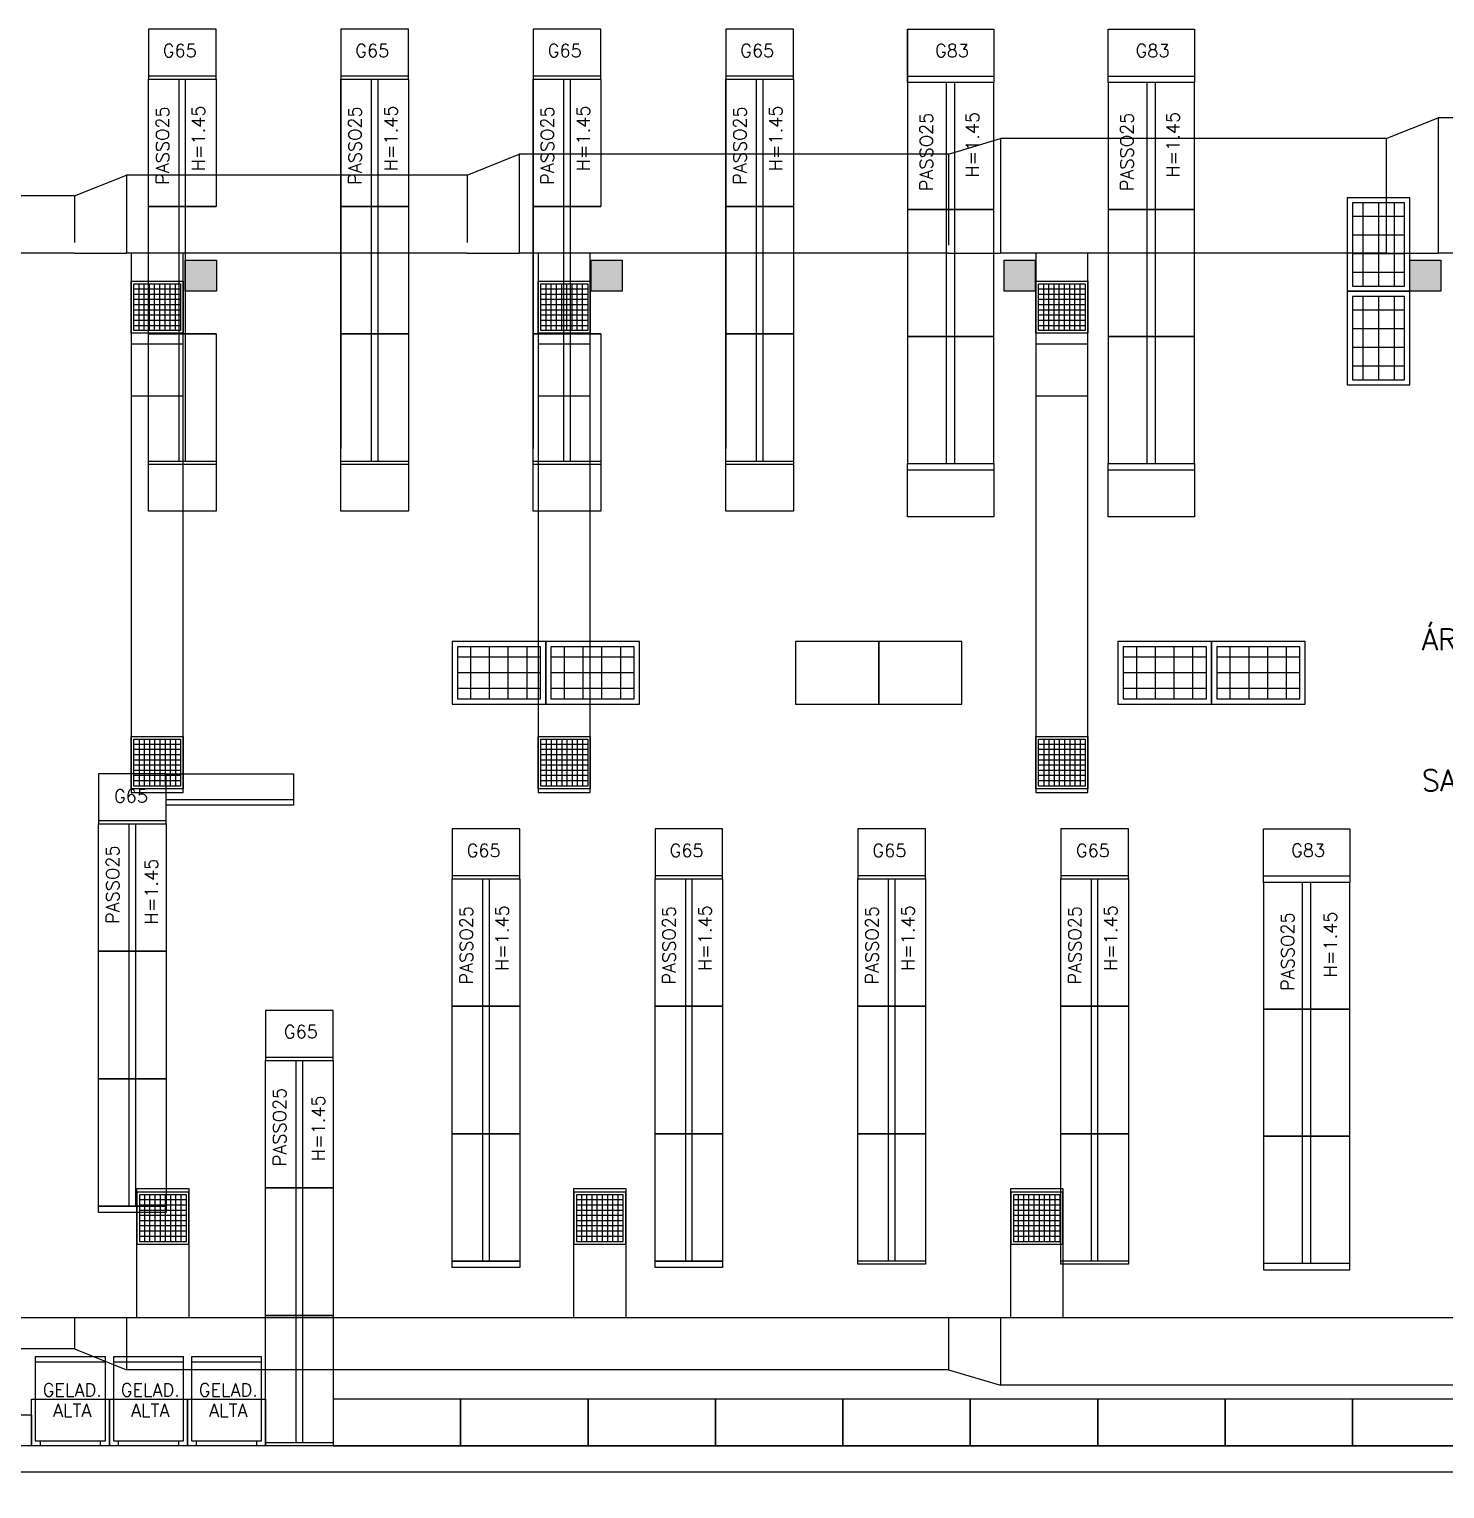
# Model space of a CAD drawing. Header units: metres. Extents: x -367 to 374, y -238 to 224.
# Drawn here: x 214 to 227.61, y 199.84 to 213.87 of the extents above; entities that cross this region are included whole.
import ezdxf
from ezdxf.enums import TextEntityAlignment as Align

# ---------------------------------------------------------------- set-up
doc = ezdxf.new("R2010")
doc.units = ezdxf.units.M
for name, color, linetype in [('ELE-ALIMENTADORES', 160, 'Continuous'), ('LA_BAU_BASES GERAIS_R00$0$ARQ-XREF-ATT', 8, 'Continuous'), ('LA_BAU_BASES GERAIS_R00$0$BASE', 253, 'Continuous'), ('LA_BAU_BASES GERAIS_R00$0$dutos', 31, 'Continuous')]:
    doc.layers.add(name, color=color, linetype=linetype)
doc.styles.add('LA_BAU_BASES GERAIS_R00$0$LA_BAU_MERC_R01$0$R40-125-RS', font='romans.shx', dxfattribs={"height": 0.1248})
doc.styles.add('LA_BAU_BASES GERAIS_R00$0$LA_BAU_MERC_R01$0$RS80', font='ROMANS', dxfattribs={"height": 0.18})
doc.styles.add('LA_BAU_BASES GERAIS_R00$0$R60-125-RS', font='romans.shx', dxfattribs={"height": 0.19})
doc.styles.add('LA_BAU_BASES GERAIS_R00$0$R80-100-RS', font='romans.shx', dxfattribs={"height": 0.203})

# ---------------------------------------------------------------- blocks, each defined once
blk = doc.blocks.new('LA_BAU_BASES GERAIS_R00$0$LA_BAU_ALVENARIA TÉRREO_R01')
at = {"layer": 'LA_BAU_BASES GERAIS_R00$0$BASE', "linetype": 'Continuous'}
h = blk.add_hatch(color=256, dxfattribs=at)
h.dxf.hatch_style = 1
h.paths.add_polyline_path([(215.8, 211.65), (215.5, 211.65), (215.5, 211.35), (215.8, 211.35)])
h = blk.add_hatch(color=256, dxfattribs=at)
h.dxf.hatch_style = 1
h.paths.add_polyline_path([(219.7, 211.65), (219.4, 211.65), (219.4, 211.35), (219.7, 211.35)])
h = blk.add_hatch(color=256, dxfattribs=at)
h.dxf.hatch_style = 1
h.paths.add_polyline_path([(223.67, 211.65), (223.37, 211.65), (223.37, 211.35), (223.67, 211.35)])
h = blk.add_hatch(color=256, dxfattribs=at)
h.dxf.hatch_style = 1
h.paths.add_polyline_path([(227.57, 211.65), (227.27, 211.65), (227.27, 211.35), (227.57, 211.35)])
for points in [[(215.5, 211.65), (215.8, 211.65), (215.8, 211.35), (215.5, 211.35)], [(219.4, 211.65), (219.7, 211.65), (219.7, 211.35), (219.4, 211.35)], [(223.37, 211.65), (223.67, 211.65), (223.67, 211.35), (223.37, 211.35)], [(227.27, 211.65), (227.57, 211.65), (227.57, 211.35), (227.27, 211.35)], [(212.821, 200.25), (212.821, 200.55), (214.021, 200.55), (214.021, 200.25)]]:
    blk.add_lwpolyline(points, close=True, dxfattribs=at)
for points in [[(244.37, 177.984), (244.37, 197.72), (244.49, 197.72), (244.49, 198.93), (245.022, 198.93), (245.022, 199.259), (244.872, 199.259), (244.872, 199.08), (244.37, 199.08), (244.37, 200.03), (244.872, 200.03), (244.872, 199.86), (245.022, 199.86), (245.022, 200.25), (235.3, 200.25), (235.3, 200.601), (235.15, 200.601), (235.15, 200.25), (200.064, 200.25)], [(200.03, 200.25), (200, 200.25), (200, 200), (244.01, 200), (244.01, 177.95), (244.37, 177.95), (244.37, 177.95)]]:
    blk.add_lwpolyline(points, dxfattribs=at)
blk = doc.blocks.new('LA_BAU_BASES GERAIS_R00$0$LA_BAU_MERC_R01')
at = {"layer": 'LA_BAU_BASES GERAIS_R00$0$BASE', "linetype": 'Continuous'}
for p, q in [((215.145, 213.87), (215.145, 213.39)), ((215.795, 213.87), (215.145, 213.87)), ((215.795, 213.39), (215.795, 213.87)), ((216.995, 213.87), (216.995, 213.39)), ((217.645, 213.87), (216.995, 213.87)), ((217.645, 213.39), (217.645, 213.87)), ((218.845, 213.87), (218.845, 213.39)), ((219.495, 213.87), (218.845, 213.87)), ((219.495, 213.39), (219.495, 213.87)), ((220.695, 213.87), (220.695, 213.39)), ((221.345, 213.87), (220.695, 213.87)), ((221.345, 213.39), (221.345, 213.87)), ((222.442, 213.87), (223.272, 213.87)), ((222.442, 213.356), (222.442, 213.87)), ((223.272, 213.87), (223.272, 213.356)), ((224.37, 213.87), (225.2, 213.87)), ((224.37, 213.356), (224.37, 213.87)), ((225.2, 213.87), (225.2, 213.356)), ((215.795, 213.42), (215.145, 213.42)), ((217.645, 213.42), (216.995, 213.42)), ((219.495, 213.42), (218.845, 213.42)), ((221.345, 213.42), (220.695, 213.42)), ((222.442, 213.42), (223.272, 213.42)), ((224.37, 213.42), (225.2, 213.42)), ((215.145, 209.235), (215.145, 209.715)), ((215.795, 209.685), (215.145, 209.685)), ((215.795, 209.715), (215.795, 209.235)), ((216.995, 209.235), (216.995, 209.715)), ((217.645, 209.685), (216.995, 209.685)), ((217.645, 209.715), (217.645, 209.235)), ((218.845, 209.235), (218.845, 209.715)), ((219.495, 209.685), (218.845, 209.685)), ((219.495, 209.715), (219.495, 209.235)), ((220.695, 209.235), (220.695, 209.715)), ((221.345, 209.685), (220.695, 209.685)), ((221.345, 209.715), (221.345, 209.235)), ((222.442, 209.182), (222.442, 209.696)), ((223.272, 209.696), (223.272, 209.182)), ((224.37, 209.182), (224.37, 209.696)), ((225.2, 209.696), (225.2, 209.182)), ((223.272, 209.632), (222.442, 209.632)), ((225.2, 209.632), (224.37, 209.632)), ((215.795, 209.235), (215.145, 209.235)), ((217.645, 209.235), (216.995, 209.235)), ((219.495, 209.235), (218.845, 209.235)), ((221.345, 209.235), (220.695, 209.235)), ((223.272, 209.182), (222.442, 209.182)), ((225.2, 209.182), (224.37, 209.182)), ((214.665, 206.71), (214.665, 206.23)), ((215.315, 206.71), (214.665, 206.71)), ((215.315, 206.23), (215.315, 206.71)), ((215.315, 206.26), (214.665, 206.26)), ((218.065, 206.182), (218.065, 205.702)), ((218.715, 206.182), (218.065, 206.182)), ((218.715, 205.702), (218.715, 206.182)), ((220.015, 206.182), (220.015, 205.702)), ((220.665, 206.182), (220.015, 206.182)), ((220.665, 205.702), (220.665, 206.182)), ((221.965, 206.182), (221.965, 205.702)), ((222.615, 206.182), (221.965, 206.182)), ((222.615, 205.702), (222.615, 206.182)), ((223.915, 206.182), (223.915, 205.702)), ((224.565, 206.182), (223.915, 206.182)), ((224.565, 205.702), (224.565, 206.182)), ((225.865, 206.182), (226.695, 206.182)), ((225.865, 205.668), (225.865, 206.182)), ((226.695, 206.182), (226.695, 205.668)), ((218.715, 205.732), (218.065, 205.732)), ((220.665, 205.732), (220.015, 205.732)), ((222.615, 205.732), (221.965, 205.732)), ((224.565, 205.732), (223.915, 205.732)), ((225.865, 205.732), (226.695, 205.732)), ((216.271, 204.435), (216.271, 203.955)), ((216.921, 204.435), (216.271, 204.435)), ((216.921, 203.955), (216.921, 204.435)), ((216.921, 203.985), (216.271, 203.985)), ((214.665, 202.555), (215.315, 202.555)), ((214.665, 202.525), (214.665, 202.555)), ((214.665, 202.495), (214.665, 202.525)), ((215.315, 202.495), (214.665, 202.495)), ((215.315, 202.555), (215.315, 202.525)), ((215.315, 202.525), (215.315, 202.495)), ((218.065, 202.027), (218.715, 202.027)), ((218.065, 201.997), (218.065, 202.027)), ((218.065, 201.967), (218.065, 201.997)), ((218.715, 201.967), (218.065, 201.967)), ((218.715, 202.027), (218.715, 201.997)), ((218.715, 201.997), (218.715, 201.967)), ((220.015, 202.027), (220.665, 202.027)), ((220.015, 201.997), (220.015, 202.027)), ((220.015, 201.967), (220.015, 201.997)), ((220.665, 201.967), (220.015, 201.967)), ((220.665, 202.027), (220.665, 201.997)), ((220.665, 201.997), (220.665, 201.967)), ((221.965, 201.997), (221.965, 202.027)), ((222.615, 201.997), (221.965, 201.997)), ((222.615, 202.027), (222.615, 201.997)), ((223.915, 201.997), (223.915, 202.027)), ((224.565, 201.997), (223.915, 201.997)), ((224.565, 202.027), (224.565, 201.997)), ((225.865, 202.008), (225.865, 201.944)), ((225.865, 201.944), (226.695, 201.944)), ((226.695, 201.944), (226.695, 202.008)), ((216.271, 200.25), (216.271, 200.28)), ((216.921, 200.25), (216.271, 200.25)), ((216.921, 200.28), (216.921, 200.25))]:
    blk.add_line(p, q, dxfattribs=at)
at = {"layer": 'LA_BAU_BASES GERAIS_R00$0$BASE'}
for p, q in [((216.995, 213.87), (216.995, 209.839)), ((218.845, 213.87), (218.845, 209.839)), ((220.695, 213.87), (220.695, 209.839)), ((222.442, 213.87), (222.442, 209.839)), ((215.145, 213.39), (215.795, 213.39)), ((215.145, 212.165), (215.145, 213.39)), ((215.44, 212.165), (215.44, 213.39)), ((215.5, 213.39), (215.5, 212.165)), ((215.795, 213.39), (215.795, 212.165)), ((216.995, 213.39), (217.645, 213.39)), ((216.995, 212.165), (216.995, 213.39)), ((217.29, 212.165), (217.29, 213.39)), ((217.35, 213.39), (217.35, 212.165)), ((217.645, 213.39), (217.645, 212.165)), ((218.845, 213.39), (219.495, 213.39)), ((218.845, 212.165), (218.845, 213.39)), ((219.14, 212.165), (219.14, 213.39)), ((219.2, 213.39), (219.2, 212.165)), ((219.495, 213.39), (219.495, 212.165)), ((220.695, 213.39), (221.345, 213.39)), ((220.695, 212.165), (220.695, 213.39)), ((220.99, 212.165), (220.99, 213.39)), ((221.05, 213.39), (221.05, 212.165)), ((221.345, 213.39), (221.345, 212.165)), ((223.272, 213.356), (222.442, 213.356)), ((222.442, 213.356), (222.442, 212.136)), ((222.817, 212.136), (222.817, 213.356)), ((222.897, 212.136), (222.897, 213.356)), ((223.272, 212.136), (223.272, 213.356)), ((225.2, 213.356), (224.37, 213.356)), ((224.37, 213.356), (224.37, 212.136)), ((224.745, 212.136), (224.745, 213.356)), ((224.825, 212.136), (224.825, 213.356)), ((225.2, 212.136), (225.2, 213.356)), ((215.145, 212.165), (215.795, 212.165)), ((215.145, 210.94), (215.145, 212.165)), ((215.795, 212.165), (215.145, 212.165)), ((215.44, 210.94), (215.44, 212.165)), ((215.5, 212.165), (215.5, 210.94)), ((216.995, 212.165), (217.645, 212.165)), ((216.995, 210.94), (216.995, 212.165)), ((217.645, 212.165), (216.995, 212.165)), ((217.29, 210.94), (217.29, 212.165)), ((217.35, 212.165), (217.35, 210.94)), ((217.645, 212.165), (217.645, 210.94)), ((218.845, 212.165), (219.495, 212.165)), ((218.845, 210.94), (218.845, 212.165)), ((219.495, 212.165), (218.845, 212.165)), ((219.14, 210.94), (219.14, 212.165)), ((219.2, 212.165), (219.2, 210.94)), ((220.695, 212.165), (221.345, 212.165)), ((220.695, 210.94), (220.695, 212.165)), ((221.345, 212.165), (220.695, 212.165)), ((220.99, 210.94), (220.99, 212.165)), ((221.05, 212.165), (221.05, 210.94)), ((221.345, 212.165), (221.345, 210.94)), ((227.27, 212.25), (226.67, 212.25)), ((226.67, 212.25), (226.67, 211.35)), ((227.22, 212.2), (226.72, 212.2)), ((226.72, 212.2), (226.72, 211.4)), ((226.82, 212.2), (226.82, 211.4)), ((226.97, 212.2), (226.97, 211.4)), ((227.12, 212.2), (227.12, 211.4)), ((227.22, 211.4), (227.22, 212.2)), ((227.27, 211.35), (227.27, 212.25)), ((222.442, 212.136), (223.272, 212.136)), ((223.272, 212.136), (222.442, 212.136)), ((222.442, 212.136), (222.442, 210.916)), ((222.817, 210.916), (222.817, 212.136)), ((222.897, 210.916), (222.897, 212.136)), ((223.272, 210.916), (223.272, 212.136)), ((225.2, 212.136), (224.37, 212.136)), ((224.37, 212.136), (224.37, 210.916)), ((224.37, 212.136), (225.2, 212.136)), ((224.745, 210.916), (224.745, 212.136)), ((224.825, 210.916), (224.825, 212.136)), ((225.2, 210.916), (225.2, 212.136)), ((227.22, 212.07), (226.72, 212.07)), ((227.22, 211.89), (226.72, 211.89)), ((227.22, 211.71), (226.72, 211.71)), ((227.22, 211.53), (226.72, 211.53)), ((227.27, 211.35), (226.67, 211.35)), ((226.67, 211.35), (226.67, 210.45)), ((226.67, 211.35), (227.27, 211.35)), ((226.72, 211.4), (227.22, 211.4)), ((227.27, 210.45), (227.27, 211.35)), ((227.22, 211.3), (226.72, 211.3)), ((226.72, 211.3), (226.72, 210.5)), ((226.82, 211.3), (226.82, 210.5)), ((226.97, 211.3), (226.97, 210.5)), ((227.12, 211.3), (227.12, 210.5)), ((227.22, 210.5), (227.22, 211.3)), ((227.22, 211.17), (226.72, 211.17)), ((215.795, 210.94), (215.145, 210.94)), ((215.145, 210.94), (215.795, 210.94)), ((215.145, 209.715), (215.145, 210.94)), ((215.44, 209.715), (215.44, 210.94)), ((215.5, 210.94), (215.5, 209.715)), ((215.795, 210.94), (215.795, 209.715)), ((217.645, 210.94), (216.995, 210.94)), ((216.995, 210.94), (217.645, 210.94)), ((216.995, 209.715), (216.995, 210.94)), ((217.29, 209.715), (217.29, 210.94)), ((217.35, 210.94), (217.35, 209.715)), ((217.645, 210.94), (217.645, 209.715)), ((219.495, 210.94), (218.845, 210.94)), ((218.845, 210.94), (219.495, 210.94)), ((218.845, 209.715), (218.845, 210.94)), ((219.14, 209.715), (219.14, 210.94)), ((219.2, 210.94), (219.2, 209.715)), ((219.495, 210.94), (219.495, 209.715)), ((221.345, 210.94), (220.695, 210.94)), ((220.695, 210.94), (221.345, 210.94)), ((220.695, 209.715), (220.695, 210.94)), ((220.99, 209.715), (220.99, 210.94)), ((221.05, 210.94), (221.05, 209.715)), ((221.345, 210.94), (221.345, 209.715)), ((223.272, 210.916), (222.442, 210.916)), ((222.442, 210.916), (222.442, 209.696)), ((222.442, 210.916), (223.272, 210.916)), ((222.817, 209.696), (222.817, 210.916)), ((222.897, 209.696), (222.897, 210.916)), ((223.272, 209.696), (223.272, 210.916)), ((224.37, 210.916), (225.2, 210.916)), ((225.2, 210.916), (224.37, 210.916)), ((224.37, 210.916), (224.37, 209.696)), ((224.745, 209.696), (224.745, 210.916)), ((224.825, 209.696), (224.825, 210.916)), ((225.2, 209.696), (225.2, 210.916)), ((227.22, 210.99), (226.72, 210.99)), ((227.22, 210.81), (226.72, 210.81)), ((227.22, 210.63), (226.72, 210.63)), ((226.72, 210.5), (227.22, 210.5)), ((226.67, 210.45), (227.27, 210.45)), ((215.795, 209.715), (215.145, 209.715)), ((217.645, 209.715), (216.995, 209.715)), ((219.495, 209.715), (218.845, 209.715)), ((221.345, 209.715), (220.695, 209.715)), ((222.442, 209.696), (223.272, 209.696)), ((224.37, 209.696), (225.2, 209.696)), ((218.065, 207.982), (218.065, 207.382)), ((218.965, 207.982), (218.065, 207.982)), ((218.965, 207.382), (218.965, 207.982)), ((218.965, 207.982), (218.965, 207.382)), ((219.865, 207.982), (218.965, 207.982)), ((219.865, 207.382), (219.865, 207.982)), ((221.365, 207.982), (221.365, 207.382)), ((222.165, 207.982), (221.365, 207.982)), ((222.165, 207.382), (222.165, 207.982)), ((222.165, 207.982), (222.165, 207.382)), ((222.965, 207.982), (222.165, 207.982)), ((222.965, 207.382), (222.965, 207.982)), ((224.465, 207.982), (224.465, 207.382)), ((225.365, 207.982), (224.465, 207.982)), ((225.365, 207.382), (225.365, 207.982)), ((225.365, 207.982), (225.365, 207.382)), ((226.265, 207.982), (225.365, 207.982)), ((226.265, 207.382), (226.265, 207.982)), ((218.915, 207.932), (218.115, 207.932)), ((218.115, 207.932), (218.115, 207.432)), ((218.915, 207.832), (218.115, 207.832)), ((218.245, 207.432), (218.245, 207.932)), ((218.425, 207.432), (218.425, 207.932)), ((218.605, 207.432), (218.605, 207.932)), ((218.785, 207.432), (218.785, 207.932)), ((218.915, 207.432), (218.915, 207.932)), ((219.815, 207.932), (219.015, 207.932)), ((219.015, 207.932), (219.015, 207.432)), ((219.815, 207.832), (219.015, 207.832)), ((219.145, 207.432), (219.145, 207.932)), ((219.325, 207.432), (219.325, 207.932)), ((219.505, 207.432), (219.505, 207.932)), ((219.685, 207.432), (219.685, 207.932)), ((219.815, 207.432), (219.815, 207.932)), ((225.315, 207.932), (224.515, 207.932)), ((224.515, 207.932), (224.515, 207.432)), ((225.315, 207.832), (224.515, 207.832)), ((224.645, 207.432), (224.645, 207.932)), ((224.825, 207.432), (224.825, 207.932)), ((225.005, 207.432), (225.005, 207.932)), ((225.185, 207.432), (225.185, 207.932)), ((225.315, 207.432), (225.315, 207.932)), ((226.215, 207.932), (225.415, 207.932)), ((225.415, 207.932), (225.415, 207.432)), ((226.215, 207.832), (225.415, 207.832)), ((225.545, 207.432), (225.545, 207.932)), ((225.725, 207.432), (225.725, 207.932)), ((225.905, 207.432), (225.905, 207.932)), ((226.085, 207.432), (226.085, 207.932)), ((226.215, 207.432), (226.215, 207.932)), ((218.915, 207.682), (218.115, 207.682)), ((219.815, 207.682), (219.015, 207.682)), ((225.315, 207.682), (224.515, 207.682)), ((226.215, 207.682), (225.415, 207.682)), ((218.915, 207.532), (218.115, 207.532)), ((218.115, 207.432), (218.915, 207.432)), ((219.815, 207.532), (219.015, 207.532)), ((219.015, 207.432), (219.815, 207.432)), ((225.315, 207.532), (224.515, 207.532)), ((224.515, 207.432), (225.315, 207.432)), ((226.215, 207.532), (225.415, 207.532)), ((225.415, 207.432), (226.215, 207.432)), ((218.065, 207.382), (218.965, 207.382)), ((218.965, 207.382), (219.865, 207.382)), ((221.365, 207.382), (222.165, 207.382)), ((222.165, 207.382), (222.965, 207.382)), ((224.465, 207.382), (225.365, 207.382)), ((225.365, 207.382), (226.265, 207.382)), ((215.315, 206.41), (215.315, 206.71)), ((215.315, 206.71), (216.54, 206.71)), ((216.54, 206.71), (216.54, 206.41)), ((216.54, 206.46), (215.315, 206.46)), ((216.54, 206.41), (215.315, 206.41)), ((214.665, 206.23), (215.315, 206.23)), ((214.665, 205.005), (214.665, 206.23)), ((214.96, 205.005), (214.96, 206.23)), ((215.02, 206.23), (215.02, 205.005)), ((215.315, 206.23), (215.315, 205.005)), ((218.065, 205.702), (218.715, 205.702)), ((218.065, 204.477), (218.065, 205.702)), ((218.36, 204.477), (218.36, 205.702)), ((218.42, 205.702), (218.42, 204.477)), ((218.715, 205.702), (218.715, 204.477)), ((220.015, 205.702), (220.665, 205.702)), ((220.015, 204.477), (220.015, 205.702)), ((220.31, 204.477), (220.31, 205.702)), ((220.37, 205.702), (220.37, 204.477)), ((220.665, 205.702), (220.665, 204.477)), ((221.965, 205.702), (222.615, 205.702)), ((221.965, 204.477), (221.965, 205.702)), ((222.26, 204.477), (222.26, 205.702)), ((222.32, 205.702), (222.32, 204.477)), ((222.615, 205.702), (222.615, 204.477)), ((223.915, 205.702), (224.565, 205.702)), ((223.915, 204.477), (223.915, 205.702)), ((224.21, 204.477), (224.21, 205.702)), ((224.27, 205.702), (224.27, 204.477)), ((224.565, 205.702), (224.565, 204.477)), ((226.695, 205.668), (225.865, 205.668)), ((225.865, 205.668), (225.865, 204.448)), ((226.24, 204.448), (226.24, 205.668)), ((226.32, 204.448), (226.32, 205.668)), ((226.695, 204.448), (226.695, 205.668)), ((214.665, 205.005), (215.315, 205.005)), ((214.665, 203.78), (214.665, 205.005)), ((215.315, 205.005), (214.665, 205.005)), ((214.96, 203.78), (214.96, 205.005)), ((215.02, 205.005), (215.02, 203.78)), ((215.315, 205.005), (215.315, 203.78)), ((218.065, 204.477), (218.715, 204.477)), ((218.065, 203.252), (218.065, 204.477)), ((218.715, 204.477), (218.065, 204.477)), ((218.36, 203.252), (218.36, 204.477)), ((218.42, 204.477), (218.42, 203.252)), ((218.715, 204.477), (218.715, 203.252)), ((220.015, 204.477), (220.665, 204.477)), ((220.015, 203.252), (220.015, 204.477)), ((220.665, 204.477), (220.015, 204.477)), ((220.31, 203.252), (220.31, 204.477)), ((220.37, 204.477), (220.37, 203.252)), ((220.665, 204.477), (220.665, 203.252)), ((221.965, 204.477), (222.615, 204.477)), ((221.965, 203.252), (221.965, 204.477)), ((222.615, 204.477), (221.965, 204.477)), ((222.26, 203.252), (222.26, 204.477)), ((222.32, 204.477), (222.32, 203.252)), ((222.615, 204.477), (222.615, 203.252)), ((223.915, 204.477), (224.565, 204.477)), ((223.915, 203.252), (223.915, 204.477)), ((224.565, 204.477), (223.915, 204.477)), ((224.21, 203.252), (224.21, 204.477)), ((224.27, 204.477), (224.27, 203.252)), ((224.565, 204.477), (224.565, 203.252)), ((226.695, 204.448), (225.865, 204.448)), ((225.865, 204.448), (225.865, 203.228)), ((225.865, 204.448), (226.695, 204.448)), ((226.24, 203.228), (226.24, 204.448)), ((226.32, 203.228), (226.32, 204.448)), ((226.695, 203.228), (226.695, 204.448)), ((216.271, 203.955), (216.921, 203.955)), ((216.271, 202.73), (216.271, 203.955)), ((216.566, 202.73), (216.566, 203.955)), ((216.626, 203.955), (216.626, 202.73)), ((216.921, 203.955), (216.921, 202.73)), ((215.315, 203.78), (214.665, 203.78)), ((214.665, 203.78), (215.315, 203.78)), ((214.665, 202.555), (214.665, 203.78)), ((214.96, 202.555), (214.96, 203.78)), ((215.02, 203.78), (215.02, 202.555)), ((215.315, 203.78), (215.315, 202.555)), ((218.715, 203.252), (218.065, 203.252)), ((218.065, 203.252), (218.715, 203.252)), ((218.065, 202.027), (218.065, 203.252)), ((218.36, 202.027), (218.36, 203.252)), ((218.42, 203.252), (218.42, 202.027)), ((218.715, 203.252), (218.715, 202.027)), ((220.665, 203.252), (220.015, 203.252)), ((220.015, 203.252), (220.665, 203.252)), ((220.015, 202.027), (220.015, 203.252)), ((220.31, 202.027), (220.31, 203.252)), ((220.37, 203.252), (220.37, 202.027)), ((220.665, 203.252), (220.665, 202.027)), ((222.615, 203.252), (221.965, 203.252)), ((221.965, 203.252), (222.615, 203.252)), ((221.965, 202.027), (221.965, 203.252)), ((222.26, 202.027), (222.26, 203.252)), ((222.32, 203.252), (222.32, 202.027)), ((222.615, 203.252), (222.615, 202.027)), ((224.565, 203.252), (223.915, 203.252)), ((223.915, 203.252), (224.565, 203.252)), ((223.915, 202.027), (223.915, 203.252)), ((224.21, 202.027), (224.21, 203.252)), ((224.27, 203.252), (224.27, 202.027)), ((224.565, 203.252), (224.565, 202.027)), ((225.865, 203.228), (226.695, 203.228)), ((226.695, 203.228), (225.865, 203.228)), ((225.865, 203.228), (225.865, 202.008)), ((226.24, 202.008), (226.24, 203.228)), ((226.32, 202.008), (226.32, 203.228)), ((226.695, 202.008), (226.695, 203.228)), ((216.271, 202.73), (216.921, 202.73)), ((216.271, 201.505), (216.271, 202.73)), ((216.921, 202.73), (216.271, 202.73)), ((216.566, 201.505), (216.566, 202.73)), ((216.626, 202.73), (216.626, 201.505)), ((216.921, 202.73), (216.921, 201.505)), ((215.315, 202.555), (214.665, 202.555)), ((218.715, 202.027), (218.065, 202.027)), ((220.665, 202.027), (220.015, 202.027)), ((222.615, 202.027), (221.965, 202.027)), ((224.565, 202.027), (223.915, 202.027)), ((225.865, 202.008), (226.695, 202.008)), ((216.921, 201.505), (216.271, 201.505)), ((216.271, 201.505), (216.921, 201.505)), ((216.271, 200.28), (216.271, 201.505)), ((216.566, 200.28), (216.566, 201.505)), ((216.626, 201.505), (216.626, 200.28)), ((216.921, 201.505), (216.921, 200.28)), ((214.733, 201.106), (214.058, 201.106)), ((214.058, 201.106), (214.058, 200.3)), ((214.733, 200.3), (214.733, 201.106)), ((215.483, 201.106), (214.808, 201.106)), ((214.808, 201.106), (214.808, 200.3)), ((215.483, 200.3), (215.483, 201.106)), ((216.233, 201.106), (215.558, 201.106)), ((215.558, 201.106), (215.558, 200.3)), ((216.233, 200.3), (216.233, 201.106)), ((214.733, 201.056), (214.058, 201.056)), ((215.483, 201.056), (214.808, 201.056)), ((216.233, 201.056), (215.558, 201.056)), ((214.021, 200.7), (214.771, 200.7)), ((214.021, 200.25), (214.021, 200.7)), ((214.771, 200.7), (215.521, 200.7)), ((214.771, 200.25), (214.771, 200.7)), ((214.771, 200.7), (214.771, 200.25)), ((215.521, 200.7), (216.271, 200.7)), ((215.521, 200.25), (215.521, 200.7)), ((215.521, 200.7), (215.521, 200.25)), ((216.271, 200.7), (216.271, 200.25)), ((216.921, 200.7), (216.921, 200.25)), ((218.146, 200.7), (216.921, 200.7)), ((218.146, 200.25), (218.146, 200.7)), ((218.146, 200.7), (218.146, 200.25)), ((219.371, 200.7), (218.146, 200.7)), ((219.371, 200.25), (219.371, 200.7)), ((219.371, 200.7), (219.371, 200.25)), ((220.596, 200.7), (219.371, 200.7)), ((220.596, 200.25), (220.596, 200.7)), ((220.596, 200.7), (220.596, 200.25)), ((221.821, 200.7), (220.596, 200.7)), ((221.821, 200.25), (221.821, 200.7)), ((221.821, 200.7), (221.821, 200.25)), ((223.046, 200.7), (221.821, 200.7)), ((223.046, 200.7), (223.046, 200.25)), ((224.271, 200.7), (223.046, 200.7)), ((223.046, 200.25), (223.046, 200.7)), ((224.271, 200.7), (224.271, 200.25)), ((225.496, 200.7), (224.271, 200.7)), ((224.271, 200.25), (224.271, 200.7)), ((225.496, 200.25), (225.496, 200.7)), ((225.496, 200.7), (225.496, 200.25)), ((226.721, 200.7), (225.496, 200.7)), ((226.721, 200.25), (226.721, 200.7)), ((226.721, 200.7), (226.721, 200.25)), ((227.946, 200.7), (226.721, 200.7)), ((214.771, 200.25), (214.021, 200.25)), ((214.058, 200.3), (214.733, 200.3)), ((214.108, 200.25), (214.108, 200.3)), ((214.683, 200.25), (214.108, 200.25)), ((214.683, 200.3), (214.683, 200.25)), ((215.521, 200.25), (214.771, 200.25)), ((214.808, 200.3), (215.483, 200.3)), ((214.858, 200.25), (214.858, 200.3)), ((215.433, 200.25), (214.858, 200.25)), ((215.433, 200.3), (215.433, 200.25)), ((216.271, 200.25), (215.521, 200.25)), ((215.558, 200.3), (216.233, 200.3)), ((215.608, 200.25), (215.608, 200.3)), ((216.183, 200.25), (215.608, 200.25)), ((216.183, 200.3), (216.183, 200.25)), ((216.921, 200.28), (216.271, 200.28)), ((216.921, 200.25), (218.146, 200.25)), ((218.146, 200.25), (219.371, 200.25)), ((219.371, 200.25), (220.596, 200.25)), ((220.596, 200.25), (221.821, 200.25)), ((221.821, 200.25), (223.046, 200.25)), ((223.046, 200.25), (224.271, 200.25)), ((224.271, 200.25), (225.496, 200.25)), ((225.496, 200.25), (226.721, 200.25)), ((226.721, 200.25), (227.946, 200.25))]:
    blk.add_line(p, q, dxfattribs=at)
at = {"layer": 'LA_BAU_BASES GERAIS_R00$0$BASE', "style": 'LA_BAU_BASES GERAIS_R00$0$LA_BAU_MERC_R01$0$R40-125-RS'}
for s, p in [('G65', (215.284, 213.602)), ('G65', (217.134, 213.602)), ('G65', (218.984, 213.602)), ('G65', (220.834, 213.602)), ('G83', (222.707, 213.602)), ('G83', (224.635, 213.602)), ('G65', (214.815, 206.435)), ('G65', (218.205, 205.912)), ('G65', (220.155, 205.912)), ('G65', (222.105, 205.912)), ('G65', (224.061, 205.912)), ('G83', (226.13, 205.914)), ('G65', (216.448, 204.17))]:
    blk.add_text(s, height=0.1248, dxfattribs=at).set_placement(p)
for s, p in [('PASSO25', (215.343, 212.374)), ('H=1.45', (215.688, 212.505)), ('PASSO25', (217.193, 212.374)), ('H=1.45', (217.538, 212.505)), ('PASSO25', (219.043, 212.374)), ('H=1.45', (219.388, 212.505)), ('PASSO25', (220.893, 212.374)), ('H=1.45', (221.238, 212.505)), ('PASSO25', (222.685, 212.313)), ('H=1.45', (223.129, 212.444)), ('PASSO25', (224.613, 212.313)), ('H=1.45', (225.056, 212.444)), ('PASSO25', (214.863, 205.269)), ('H=1.45', (215.236, 205.264)), ('H=1.45', (218.608, 204.817)), ('H=1.45', (220.558, 204.817)), ('H=1.45', (222.508, 204.817)), ('H=1.45', (224.458, 204.817)), ('PASSO25', (218.263, 204.686)), ('PASSO25', (220.213, 204.686)), ('PASSO25', (222.163, 204.686)), ('PASSO25', (224.113, 204.686)), ('PASSO25', (226.158, 204.625)), ('H=1.45', (226.569, 204.756)), ('PASSO25', (216.468, 202.939)), ('H=1.45', (216.841, 202.989))]:
    blk.add_text(s, height=0.1248, rotation=89.9999, dxfattribs=at).set_placement(p)
for s, p in [('GELAD.', (214.413, 200.726)), ('GELAD.', (215.163, 200.726)), ('GELAD.', (215.913, 200.726)), ('ALTA', (214.413, 200.531)), ('ALTA', (215.163, 200.531)), ('ALTA', (215.913, 200.531))]:
    blk.add_text(s, height=0.1248, dxfattribs=at).set_placement(p, align=Align.CENTER)
at = {"layer": 'LA_BAU_BASES GERAIS_R00$0$BASE', "text_generation_flag": 4}
for tag, height, rotation, style, p in [('CD H=1.45', 0.12, 180, 'LA_BAU_BASES GERAIS_R00$0$LA_BAU_MERC_R01$0$RS80', (261.738, 205.549)), ('CD H=1.45', 0.12, 180, 'LA_BAU_BASES GERAIS_R00$0$LA_BAU_MERC_R01$0$RS80', (262.989, 205.549)), ('CD H=2.25', 0.125, 270, 'LA_BAU_BASES GERAIS_R00$0$LA_BAU_MERC_R01$0$R40-125-RS', (266.17, 203.663)), ('CD H=1.45', 0.12, 180, 'LA_BAU_BASES GERAIS_R00$0$LA_BAU_MERC_R01$0$RS80', (261.354, 202.826)), ('CD H=1.45', 0.12, 180, 'LA_BAU_BASES GERAIS_R00$0$LA_BAU_MERC_R01$0$RS80', (262.605, 202.826)), ('CD H=1.45', 0.12, 180, 'LA_BAU_BASES GERAIS_R00$0$LA_BAU_MERC_R01$0$RS80', (263.857, 202.826)), ('CD H=1.45', 0.12, 180, 'LA_BAU_BASES GERAIS_R00$0$LA_BAU_MERC_R01$0$RS80', (265.108, 202.826))]:
    blk.add_attdef(tag, text='', height=height, rotation=rotation, dxfattribs=dict(at, style=style)).set_placement(p, align=Align.MIDDLE)
at = {"layer": 'LA_BAU_BASES GERAIS_R00$0$BASE', "style": 'LA_BAU_BASES GERAIS_R00$0$LA_BAU_MERC_R01$0$RS80', "text_generation_flag": 4}
for p in [(261.764, 204.896), (263.015, 204.896)]:
    blk.add_attdef('CD H=1.45', text='', height=0.12, dxfattribs=at).set_placement(p, align=Align.MIDDLE)
at = {"layer": 'LA_BAU_BASES GERAIS_R00$0$BASE', "style": 'LA_BAU_BASES GERAIS_R00$0$LA_BAU_MERC_R01$0$R40-125-RS'}
for p in [(246.243, 203.098), (247.393, 203.098), (248.543, 203.098), (249.693, 203.098), (250.843, 203.098), (246.243, 202.318), (247.393, 202.318), (248.543, 202.318), (249.693, 202.318), (250.843, 202.318)]:
    blk.add_attdef('TIPO', text='', height=0.125, rotation=180, dxfattribs=at).set_placement(p, align=Align.MIDDLE)
blk = doc.blocks.new('LA_BAU_BASES GERAIS_R00$0$A$C5BA41825')
at = {"layer": 'LA_BAU_BASES GERAIS_R00$0$dutos', "color": 251}
for p, q in [((-39.706, 34.878), (-39.206, 35.078)), ((-37.455, 35.078), (-39.206, 35.078)), ((-39.206, 35.078), (-39.206, 33.778)), ((-43.915, 34.728), (-43.415, 34.878)), ((-39.706, 34.878), (-43.415, 34.878)), ((-43.415, 34.878), (-43.415, 33.778)), ((-39.706, 34.878), (-39.706, 33.778)), ((-48.54, 34.528), (-48.04, 34.728)), ((-43.915, 34.728), (-48.04, 34.728)), ((-48.04, 34.728), (-48.04, 33.778)), ((-43.915, 34.728), (-43.915, 33.853)), ((-52.315, 34.328), (-51.815, 34.528)), ((-48.54, 34.528), (-51.815, 34.528)), ((-51.815, 34.528), (-51.815, 33.778)), ((-48.54, 34.528), (-48.54, 33.878)), ((-52.315, 34.328), (-56.158, 34.328)), ((-52.315, 34.328), (-52.315, 33.878)), ((-52.315, 33.778), (-56.158, 33.778)), ((-52.315, 33.778), (-51.815, 33.778)), ((-48.54, 33.778), (-51.815, 33.778)), ((-51.77, 33.778), (-51.77, 28.592)), ((-51.27, 28.592), (-51.27, 33.778)), ((-48.54, 33.778), (-48.04, 33.778)), ((-43.915, 33.778), (-48.04, 33.778)), ((-47.857, 33.778), (-47.857, 28.592)), ((-47.357, 28.592), (-47.357, 33.778)), ((-43.915, 33.778), (-43.415, 33.778)), ((-39.706, 33.778), (-43.415, 33.778)), ((-43.074, 33.778), (-43.074, 28.592)), ((-42.574, 28.592), (-42.574, 33.778)), ((-39.706, 33.778), (-39.206, 33.778)), ((-36.23, 33.778), (-39.206, 33.778)), ((-51.745, 33.433), (-51.295, 33.433)), ((-51.695, 33.033), (-51.695, 33.483)), ((-51.645, 33.033), (-51.645, 33.483)), ((-51.595, 33.033), (-51.595, 33.483)), ((-51.545, 33.033), (-51.545, 33.483)), ((-51.495, 33.033), (-51.495, 33.483)), ((-51.445, 33.033), (-51.445, 33.483)), ((-51.395, 33.033), (-51.395, 33.483)), ((-51.345, 33.033), (-51.345, 33.483)), ((-47.832, 33.433), (-47.382, 33.433)), ((-47.782, 33.033), (-47.782, 33.483)), ((-47.732, 33.033), (-47.732, 33.483)), ((-47.682, 33.033), (-47.682, 33.483)), ((-47.632, 33.033), (-47.632, 33.483)), ((-47.582, 33.033), (-47.582, 33.483)), ((-47.532, 33.033), (-47.532, 33.483)), ((-47.482, 33.033), (-47.482, 33.483)), ((-47.432, 33.033), (-47.432, 33.483)), ((-43.049, 33.433), (-42.599, 33.433)), ((-42.999, 33.033), (-42.999, 33.483)), ((-42.949, 33.033), (-42.949, 33.483)), ((-42.899, 33.033), (-42.899, 33.483)), ((-42.849, 33.033), (-42.849, 33.483)), ((-42.799, 33.033), (-42.799, 33.483)), ((-42.749, 33.033), (-42.749, 33.483)), ((-42.699, 33.033), (-42.699, 33.483)), ((-42.649, 33.033), (-42.649, 33.483)), ((-51.745, 33.383), (-51.295, 33.383)), ((-51.745, 33.333), (-51.295, 33.333)), ((-51.745, 33.283), (-51.295, 33.283)), ((-47.832, 33.383), (-47.382, 33.383)), ((-47.832, 33.333), (-47.382, 33.333)), ((-47.832, 33.283), (-47.382, 33.283)), ((-43.049, 33.383), (-42.599, 33.383)), ((-43.049, 33.333), (-42.599, 33.333)), ((-43.049, 33.283), (-42.599, 33.283)), ((-51.745, 33.233), (-51.295, 33.233)), ((-51.745, 33.183), (-51.295, 33.183)), ((-51.745, 33.133), (-51.295, 33.133)), ((-47.832, 33.233), (-47.382, 33.233)), ((-47.832, 33.183), (-47.382, 33.183)), ((-47.832, 33.133), (-47.382, 33.133)), ((-43.049, 33.233), (-42.599, 33.233)), ((-43.049, 33.183), (-42.599, 33.183)), ((-43.049, 33.133), (-42.599, 33.133)), ((-51.745, 33.083), (-51.295, 33.083)), ((-47.832, 33.083), (-47.382, 33.083)), ((-43.049, 33.083), (-42.599, 33.083)), ((-51.77, 32.905), (-51.27, 32.905)), ((-47.857, 32.905), (-47.357, 32.905)), ((-43.074, 32.905), (-42.574, 32.905)), ((-51.77, 32.405), (-51.27, 32.405)), ((-47.857, 32.405), (-47.357, 32.405)), ((-43.074, 32.405), (-42.574, 32.405)), ((-51.295, 29.054), (-51.745, 29.054)), ((-51.695, 29.104), (-51.695, 28.654)), ((-51.645, 29.104), (-51.645, 28.654)), ((-51.595, 29.104), (-51.595, 28.654)), ((-51.545, 29.104), (-51.545, 28.654)), ((-51.495, 29.104), (-51.495, 28.654)), ((-51.445, 29.104), (-51.445, 28.654)), ((-51.395, 29.104), (-51.395, 28.654)), ((-51.345, 29.104), (-51.345, 28.654)), ((-47.382, 29.054), (-47.832, 29.054)), ((-47.782, 29.104), (-47.782, 28.654)), ((-47.732, 29.104), (-47.732, 28.654)), ((-47.682, 29.104), (-47.682, 28.654)), ((-47.632, 29.104), (-47.632, 28.654)), ((-47.582, 29.104), (-47.582, 28.654)), ((-47.532, 29.104), (-47.532, 28.654)), ((-47.482, 29.104), (-47.482, 28.654)), ((-47.432, 29.104), (-47.432, 28.654)), ((-42.599, 29.054), (-43.049, 29.054)), ((-42.999, 29.104), (-42.999, 28.654)), ((-42.949, 29.104), (-42.949, 28.654)), ((-42.899, 29.104), (-42.899, 28.654)), ((-42.849, 29.104), (-42.849, 28.654)), ((-42.799, 29.104), (-42.799, 28.654)), ((-42.749, 29.104), (-42.749, 28.654)), ((-42.699, 29.104), (-42.699, 28.654)), ((-42.649, 29.104), (-42.649, 28.654)), ((-51.295, 29.004), (-51.745, 29.004)), ((-51.295, 28.954), (-51.745, 28.954)), ((-47.382, 29.004), (-47.832, 29.004)), ((-47.382, 28.954), (-47.832, 28.954)), ((-42.599, 29.004), (-43.049, 29.004)), ((-42.599, 28.954), (-43.049, 28.954)), ((-51.295, 28.904), (-51.745, 28.904)), ((-51.295, 28.854), (-51.745, 28.854)), ((-51.295, 28.804), (-51.745, 28.804)), ((-47.382, 28.904), (-47.832, 28.904)), ((-47.382, 28.854), (-47.832, 28.854)), ((-47.382, 28.804), (-47.832, 28.804)), ((-42.599, 28.904), (-43.049, 28.904)), ((-42.599, 28.854), (-43.049, 28.854)), ((-42.599, 28.804), (-43.049, 28.804)), ((-51.295, 28.754), (-51.745, 28.754)), ((-51.295, 28.704), (-51.745, 28.704)), ((-47.382, 28.754), (-47.832, 28.754)), ((-47.382, 28.704), (-47.832, 28.704)), ((-42.599, 28.754), (-43.049, 28.754)), ((-42.599, 28.704), (-43.049, 28.704)), ((-51.77, 28.592), (-51.27, 28.592)), ((-47.857, 28.592), (-47.357, 28.592)), ((-43.074, 28.592), (-42.574, 28.592)), ((-51.715, 23.543), (-51.715, 24.786)), ((-51.715, 24.786), (-51.215, 24.786)), ((-51.64, 24.275), (-51.64, 24.725)), ((-51.59, 24.275), (-51.59, 24.725)), ((-51.54, 24.275), (-51.54, 24.725)), ((-51.49, 24.275), (-51.49, 24.725)), ((-51.44, 24.275), (-51.44, 24.725)), ((-51.39, 24.275), (-51.39, 24.725)), ((-51.34, 24.275), (-51.34, 24.725)), ((-51.29, 24.275), (-51.29, 24.725)), ((-51.215, 24.786), (-51.215, 23.543)), ((-47.515, 23.543), (-47.515, 24.786)), ((-47.515, 24.786), (-47.015, 24.786)), ((-47.44, 24.275), (-47.44, 24.725)), ((-47.39, 24.275), (-47.39, 24.725)), ((-47.34, 24.275), (-47.34, 24.725)), ((-47.29, 24.275), (-47.29, 24.725)), ((-47.24, 24.275), (-47.24, 24.725)), ((-47.19, 24.275), (-47.19, 24.725)), ((-47.14, 24.275), (-47.14, 24.725)), ((-47.09, 24.275), (-47.09, 24.725)), ((-47.015, 24.786), (-47.015, 23.543)), ((-43.315, 23.543), (-43.315, 24.786)), ((-43.315, 24.786), (-42.815, 24.786)), ((-43.24, 24.275), (-43.24, 24.725)), ((-43.19, 24.275), (-43.19, 24.725)), ((-43.14, 24.275), (-43.14, 24.725)), ((-43.09, 24.275), (-43.09, 24.725)), ((-43.04, 24.275), (-43.04, 24.725)), ((-42.99, 24.275), (-42.99, 24.725)), ((-42.94, 24.275), (-42.94, 24.725)), ((-42.89, 24.275), (-42.89, 24.725)), ((-42.815, 24.786), (-42.815, 23.543)), ((-51.24, 24.675), (-51.69, 24.675)), ((-51.24, 24.625), (-51.69, 24.625)), ((-51.24, 24.575), (-51.69, 24.575)), ((-47.04, 24.675), (-47.49, 24.675)), ((-47.04, 24.625), (-47.49, 24.625)), ((-47.04, 24.575), (-47.49, 24.575)), ((-42.84, 24.675), (-43.29, 24.675)), ((-42.84, 24.625), (-43.29, 24.625)), ((-42.84, 24.575), (-43.29, 24.575)), ((-51.24, 24.525), (-51.69, 24.525)), ((-51.24, 24.475), (-51.69, 24.475)), ((-51.24, 24.425), (-51.69, 24.425)), ((-47.04, 24.525), (-47.49, 24.525)), ((-47.04, 24.475), (-47.49, 24.475)), ((-47.04, 24.425), (-47.49, 24.425)), ((-42.84, 24.525), (-43.29, 24.525)), ((-42.84, 24.475), (-43.29, 24.475)), ((-42.84, 24.425), (-43.29, 24.425)), ((-51.24, 24.375), (-51.69, 24.375)), ((-51.24, 24.325), (-51.69, 24.325)), ((-47.04, 24.375), (-47.49, 24.375)), ((-47.04, 24.325), (-47.49, 24.325)), ((-42.84, 24.375), (-43.29, 24.375)), ((-42.84, 24.325), (-43.29, 24.325)), ((-38.422, 23.543), (-64.572, 23.543)), ((-52.315, 23.543), (-52.315, 23.243)), ((-51.815, 23.543), (-51.815, 23.043)), ((-43.915, 23.543), (-43.915, 23.043)), ((-43.415, 23.543), (-43.415, 22.893)), ((-52.315, 23.243), (-64.572, 23.243)), ((-52.315, 23.243), (-51.815, 23.043)), ((-43.915, 23.043), (-51.815, 23.043)), ((-43.915, 23.043), (-43.415, 22.893)), ((-37.847, 22.893), (-43.415, 22.893))]:
    blk.add_line(p, q, dxfattribs=at)
for points in [[(-51.77, 33.007), (-51.77, 33.508), (-51.27, 33.508), (-51.27, 33.007)], [(-51.745, 33.033), (-51.745, 33.483), (-51.295, 33.483), (-51.295, 33.033)], [(-47.857, 33.007), (-47.857, 33.508), (-47.357, 33.508), (-47.357, 33.007)], [(-47.832, 33.033), (-47.832, 33.483), (-47.382, 33.483), (-47.382, 33.033)], [(-43.074, 33.007), (-43.074, 33.508), (-42.574, 33.508), (-42.574, 33.007)], [(-43.049, 33.033), (-43.049, 33.483), (-42.599, 33.483), (-42.599, 33.033)], [(-51.27, 29.129), (-51.27, 28.628), (-51.77, 28.628), (-51.77, 29.129)], [(-51.295, 29.104), (-51.295, 28.654), (-51.745, 28.654), (-51.745, 29.104)], [(-47.357, 29.129), (-47.357, 28.628), (-47.857, 28.628), (-47.857, 29.129)], [(-47.382, 29.104), (-47.382, 28.654), (-47.832, 28.654), (-47.832, 29.104)], [(-42.574, 29.129), (-42.574, 28.628), (-43.074, 28.628), (-43.074, 29.129)], [(-42.599, 29.104), (-42.599, 28.654), (-43.049, 28.654), (-43.049, 29.104)], [(-51.215, 24.249), (-51.215, 24.75), (-51.715, 24.75), (-51.715, 24.249)], [(-51.24, 24.275), (-51.24, 24.725), (-51.69, 24.725), (-51.69, 24.275)], [(-47.015, 24.249), (-47.015, 24.75), (-47.515, 24.75), (-47.515, 24.249)], [(-47.04, 24.275), (-47.04, 24.725), (-47.49, 24.725), (-47.49, 24.275)], [(-42.815, 24.249), (-42.815, 24.75), (-43.315, 24.75), (-43.315, 24.249)], [(-42.84, 24.275), (-42.84, 24.725), (-43.29, 24.725), (-43.29, 24.275)]]:
    blk.add_lwpolyline(points, close=True, dxfattribs=at)
blk = doc.blocks.new('LA_BAU_BASES GERAIS_R00')
at = {"layer": 'LA_BAU_BASES GERAIS_R00$0$ARQ-XREF-ATT'}
blk.add_blockref('LA_BAU_BASES GERAIS_R00$0$A$C5BA41825', (266.75, 177.94), dxfattribs=at)
at = {"layer": 'LA_BAU_BASES GERAIS_R00$0$BASE'}
for name in ['LA_BAU_BASES GERAIS_R00$0$LA_BAU_MERC_R01', 'LA_BAU_BASES GERAIS_R00$0$LA_BAU_ALVENARIA TÉRREO_R01']:
    blk.add_blockref(name, (0, 0), dxfattribs=at)
at = {"layer": 'LA_BAU_BASES GERAIS_R00$0$BASE', "char_height": 0.203, "attachment_point": 1, "style": 'LA_BAU_BASES GERAIS_R00$0$R80-100-RS'}
for s, insert, width in [('ÁREA CONSTRUÍDA ', (227.385, 208.104), 4.55255), ('SALÃO DE VENDAS', (227.385, 206.749), 8.26365)]:
    blk.add_mtext(s, dxfattribs=dict(at, insert=insert, width=width))
at = {"layer": 'LA_BAU_BASES GERAIS_R00$0$BASE', "style": 'LA_BAU_BASES GERAIS_R00$0$R60-125-RS'}
for p in [(242.782, 218.919), (358.637, 192.964)]:
    blk.add_attdef('S', text='', height=0.19, rotation=90, dxfattribs=at).set_placement(p, align=Align.MIDDLE_CENTER)
at = {"layer": 'LA_BAU_BASES GERAIS_R00$0$BASE', "style": 'LA_BAU_BASES GERAIS_R00$0$R80-100-RS'}
blk.add_attdef('ACESSO', text='', height=0.203, dxfattribs=at).set_placement((365.922, 191.987), align=Align.TOP_CENTER)
at = {"layer": 'LA_BAU_BASES GERAIS_R00$0$BASE', "style": 'LA_BAU_BASES GERAIS_R00$0$R60-125-RS'}
blk.add_attdef('S', text='', height=0.19, dxfattribs=at).set_placement((266.114, 180.913), align=Align.MIDDLE_CENTER)

msp = doc.modelspace()

# ---------------------------------------------------------------- block references
at = {"layer": 'ELE-ALIMENTADORES', "color": 2}
msp.add_blockref('LA_BAU_BASES GERAIS_R00', (0, 0), dxfattribs=at)

doc.saveas('drawing.dxf')
